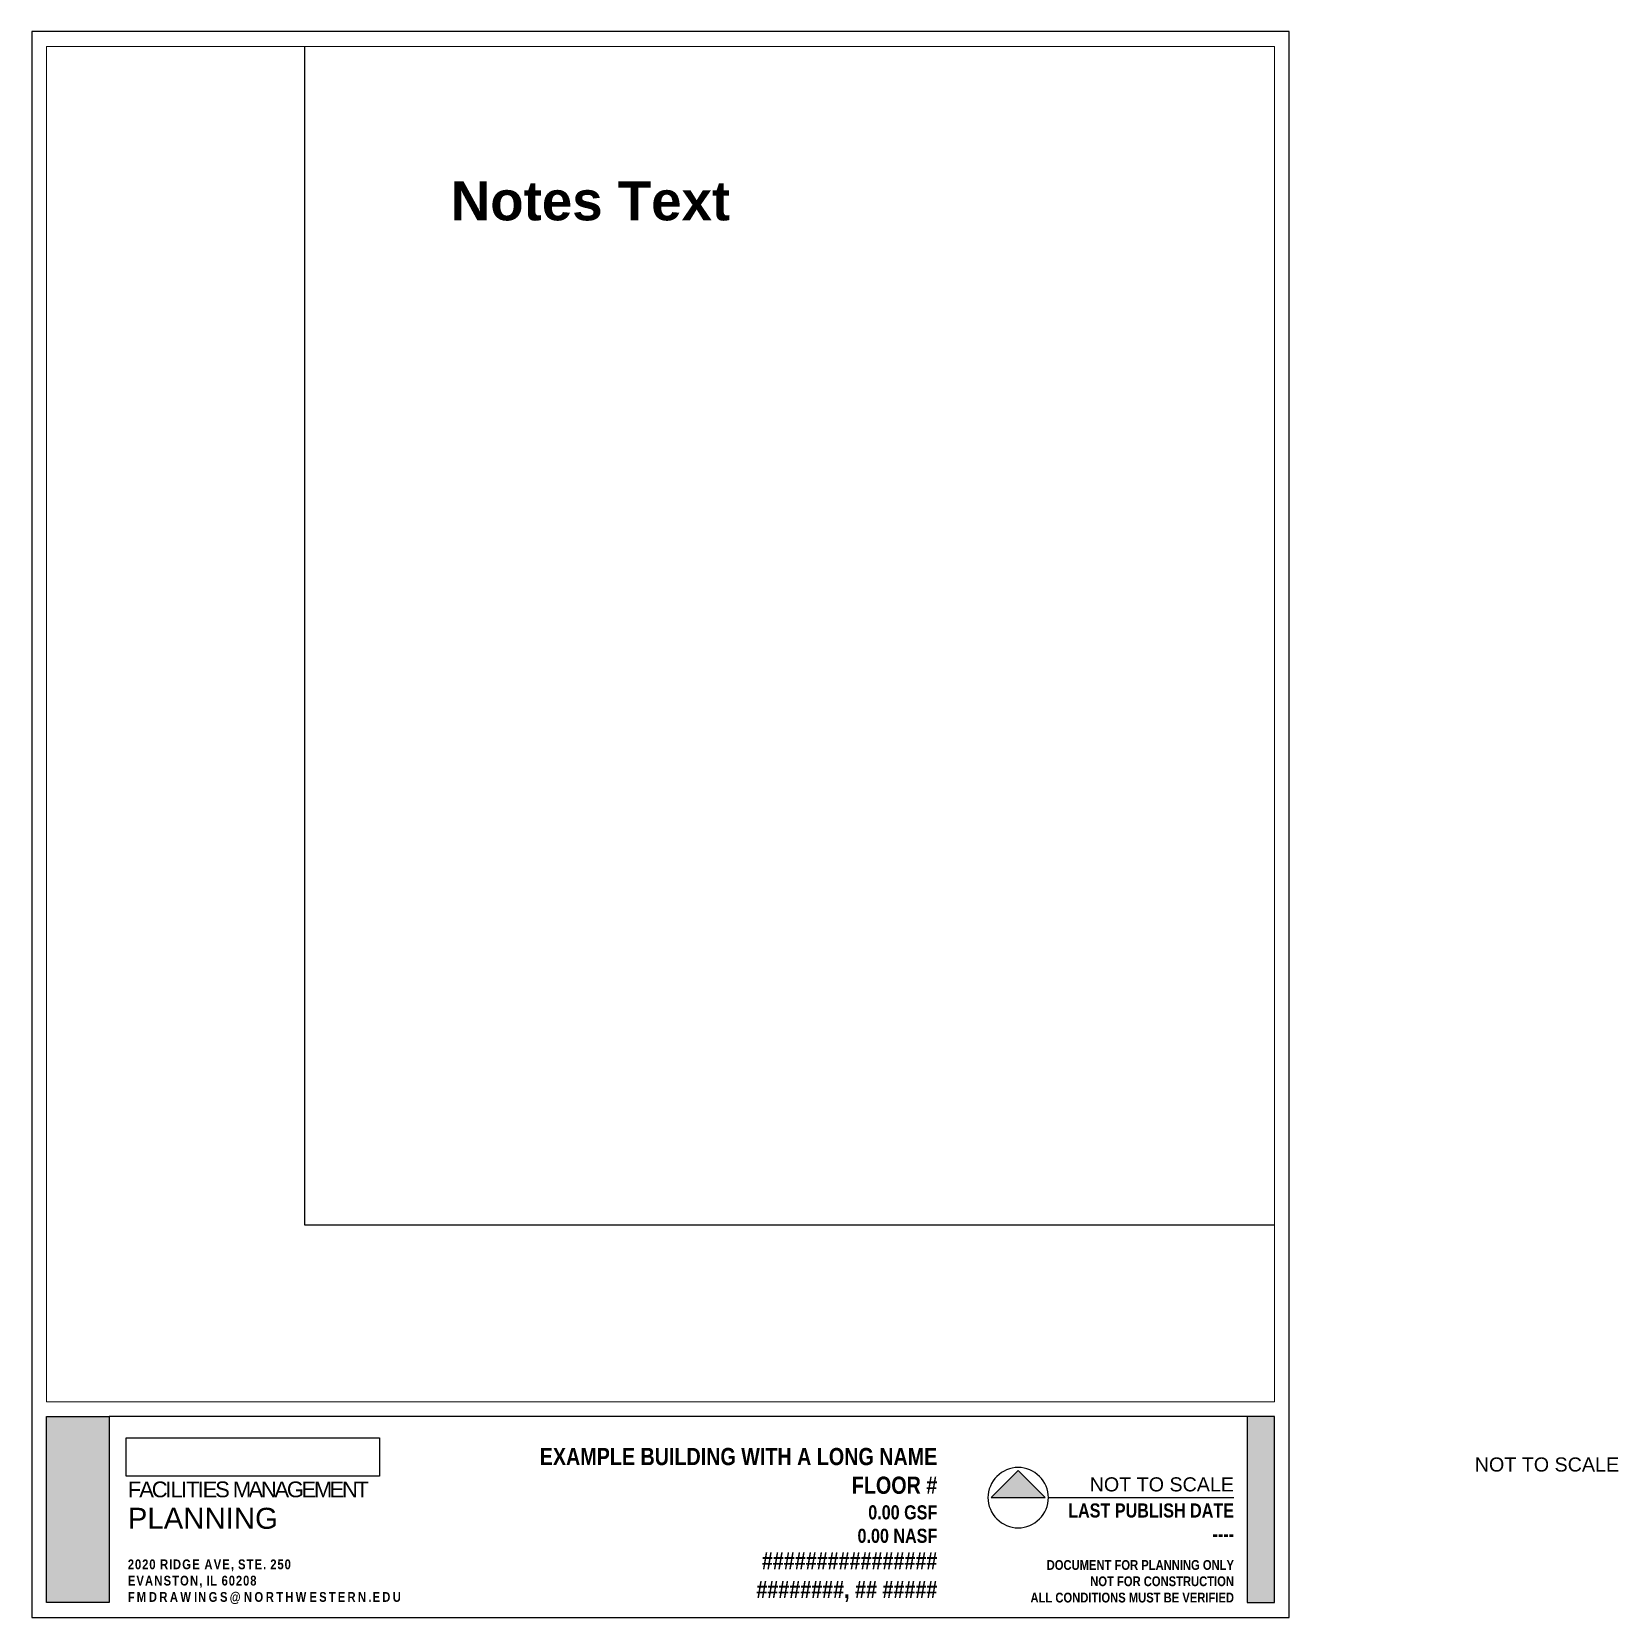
# Paper-space layout '8.5x11 Portrait (horiz title)' of a CAD drawing. Header units: inches. Extents: x 0 to 10.1, y 0 to 10.1.
# The model-space entities are those that its viewports show. They can reach past a viewport. Long polylines and large blocks are cut down to what shows.
import ezdxf
from ezdxf.enums import TextEntityAlignment as Align

# ---------------------------------------------------------------- set-up
doc = ezdxf.new("R2010")
doc.units = ezdxf.units.IN
doc.header["$MEASUREMENT"] = 0
doc.layers.add('G-ANNO-GRAY', color=253, linetype='Continuous', transparency=0.1)
doc.layers.add('G-ANNO-PURPLE', color=7, linetype='Continuous', true_color=0x582c83)
doc.layers.add('Paperspace', color=7, linetype='Continuous', true_color=0x000000)
doc.styles.add('ARCHSTYL', font='romans.shx')
doc.styles.add('NU Lockup', font='arial.ttf')
doc.styles.add('Scale Bar', font='arial.ttf')
doc.styles.add('TITLEBLOCK', font='ARIALNB.TTF')
picture_1 = doc.add_image_def('image1.tif', size_in_pixel=(1363, 206))

# ---------------------------------------------------------------- blocks, each defined once
blk = doc.blocks.new('*U10')
at = {"color": 0, "linetype": 'ByBlock', "lineweight": -2, "style": 'Scale Bar'}
blk.add_text('NOT TO SCALE', height=0.09, dxfattribs=at).set_placement((20.53, 3.086), align=Align.TOP_RIGHT)
blk = doc.blocks.new('NorthArrow')
h = blk.add_hatch(color=256)
h.dxf.hatch_style = 1
h.paths.add_polyline_path([(0.173, 0), (0, 0.173), (-0.173, 0)])
for p, q in [((-0.173, 0), (0, 0.173)), ((0, 0.173), (0.173, 0)), ((-0.173, 0), (0.173, 0))]:
    blk.add_line(p, q)
at = {"color": 0, "linetype": 'ByBlock', "lineweight": -2}
blk.add_lwpolyline([(0.136, 0.136, 0.198912), (0, 0.193, 0.198912), (-0.136, 0.136, 0.198912), (-0.193, 0, 0.198912), (-0.136, -0.136, 0.198912), (0, -0.193, 0.198912), (0.136, -0.136, 0.198912), (0.193, 0, 0.198912)], format="xyb", close=True, dxfattribs=at)
blk = doc.blocks.new('2018_TitleBlock_Horizontal_Dynamic')
at = {"layer": 'G-ANNO-GRAY'}
blk.add_lwpolyline([(0, 0), (0, 2046.6), (2826.5, 2046.6), (2826.5, 0), (0, 0)], dxfattribs=at)

msp = doc.modelspace()

# ---------------------------------------------------------------- block references
at = {"layer": 'G-ANNO-PURPLE'}
msp.add_blockref('2018_TitleBlock_Horizontal_Dynamic', (0, -21.1), dxfattribs=at)

psp = doc.layouts.new('8.5x11 Portrait (horiz title)')

# ---------------------------------------------------------------- hatches: boundary and pattern name
at = {"layer": 'G-ANNO-GRAY'}
h = psp.add_hatch(color=256, dxfattribs=at)
h.dxf.hatch_style = 1
h.paths.add_polyline_path([(7.945, 0.096), (7.945, 1.285), (7.77, 1.285), (7.77, 0.096)])
at = {"layer": 'G-ANNO-PURPLE'}
psp.add_hatch(color=256, dxfattribs=at).paths.add_polyline_path([(0.497, 1.285), (0.497, 0.096), (0.097, 0.096), (0.097, 1.285)])

# ---------------------------------------------------------------- linework, layer by layer
at = {"layer": 'G-ANNO-GRAY'}
for p, q in [((7.77, 1.285), (0.497, 1.285)), ((6.5, 0.767), (7.686, 0.767))]:
    psp.add_line(p, q, dxfattribs=at)
for points in [[(0.003, 0.002), (8.039, 0.002), (8.039, 10.137), (0.003, 10.137)], [(7.945, 0.096), (7.945, 1.285), (7.77, 1.285), (7.77, 0.096), (7.945, 0.096)]]:
    psp.add_lwpolyline(points, close=True, dxfattribs=at)
at = {"layer": 'G-ANNO-PURPLE'}
psp.add_lwpolyline([(0.497, 1.285), (0.497, 0.096), (0.097, 0.096), (0.097, 1.285)], close=True, dxfattribs=at)

# ---------------------------------------------------------------- block references
at = {"layer": 'G-ANNO-GRAY'}
for name, p in [('*U10', (-10.383, -2.062)), ('NorthArrow', (6.307, 0.767)), ('*U10', (-12.844, -2.189))]:
    psp.add_blockref(name, p, dxfattribs=at)

# ---------------------------------------------------------------- texts
at = {"layer": 'G-ANNO-GRAY', "attachment_point": 7, "style": 'NU Lockup'}
for s, insert, char_height in [('{\\T0.85;FACILITIES MANAGEMENT}', (0.617, 0.768), 0.10072), ('PLANNING', (0.617, 0.566), 0.1343)]:
    psp.add_mtext(s, dxfattribs=dict(at, insert=insert, char_height=char_height))
at = {"layer": 'G-ANNO-GRAY', "style": 'TITLEBLOCK'}
for s, insert, char_height, width, attachment_point in [('LAST PUBLISH DATE \\P----', (7.686, 0.73), 0.09, 1.64699, 3), ('{\\T1.15;2020 RIDGE AVE, STE. 250\\PEVANSTON, IL 60208\\P\\T1.3;FMDRAWINGS@NORTHWESTERN.EDU}', (0.617, 0.372), 0.0625, 1.64656, 1), ('DOCUMENT FOR PLANNING ONLY\\PNOT FOR CONSTRUCTION\\PALL CONDITIONS MUST BE VERIFIED', (7.686, 0.368), 0.0625, 1.64656, 3)]:
    psp.add_mtext(s, dxfattribs=dict(at, insert=insert, char_height=char_height, width=width, attachment_point=attachment_point))
at = {"layer": 'G-ANNO-PURPLE', "insert": (5.79, 0.1), "char_height": 0.11, "width": 5.47434, "attachment_point": 9, "style": 'TITLEBLOCK'}
psp.add_mtext('EXAMPLE BUILDING WITH A LONG NAME\\PFLOOR #\\P{\\H0.81818x;0.00 GSF\\P0.00 NASF}\\P################\\P ########, ## #####', dxfattribs=at)
at = {"layer": 'Paperspace', "color": 7, "insert": (2.681, 9.181), "char_height": 0.25, "width": 8.3253, "attachment_point": 1, "style": 'ARCHSTYL'}
psp.add_mtext('{\\fArial|b1|i0|c0|p34;Notes Text}', dxfattribs=at)

# ---------------------------------------------------------------- pictures from other files: only their frames are drawn
at = {"layer": 'G-ANNO-GRAY'}
image = psp.add_image(picture_1, insert=(0.607, 0.904), size_in_units=(1.618, 0.245), dxfattribs=at)
image.dxf.flags = 7

# ---------------------------------------------------------------- viewports
at = {"layer": 'Paperspace'}
psp.add_viewport(center=(4.021, 5.711), size=(7.848, 8.6637), view_center_point=(310.683, 416.667), view_height=1184.5998, dxfattribs=at)

doc.saveas('drawing.dxf')
